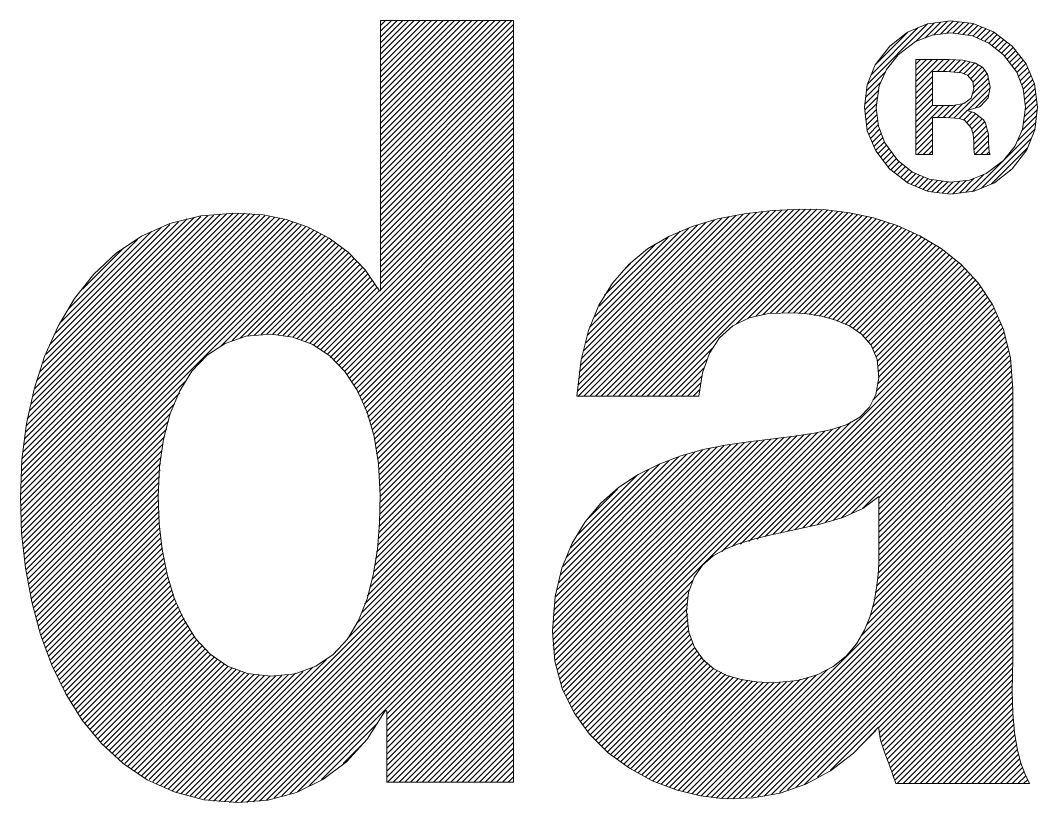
# Model space of a CAD drawing. Header units: millimetres. Extents: x 204 to 313, y 170 to 193.
# Drawn here: x 287.71 to 312.77, y 174.01 to 193.28 of the extents above; entities that cross this region are included whole.
import ezdxf

# ---------------------------------------------------------------- set-up
doc = ezdxf.new("R2010")
doc.units = ezdxf.units.MM
doc.linetypes.add('HIDDEN2', pattern=[4.7625, 3.175, -1.5875])
for name, color, linetype, lineweight in [('1', 117, 'HIDDEN2', 0), ('Livello 1', 7, 'Continuous', 0), ('Livello 2', 7, 'Continuous', 0)]:
    doc.layers.add(name, color=color, linetype=linetype, lineweight=lineweight)

msp = doc.modelspace()

# ---------------------------------------------------------------- linework, layer by layer
at = {"layer": '1', "color": 0, "linetype": 'Continuous', "lineweight": 0}
for p, q in [((296.58, 193.147), (296.708, 193.275)), ((296.58, 193.006), (296.85, 193.275)), ((296.58, 192.864), (296.991, 193.275)), ((296.58, 192.723), (297.132, 193.275)), ((296.58, 192.582), (297.274, 193.275)), ((296.58, 192.44), (297.415, 193.275)), ((296.58, 192.299), (297.557, 193.275)), ((296.58, 192.157), (297.698, 193.275)), ((296.58, 192.016), (297.839, 193.275)), ((296.58, 191.874), (297.981, 193.275)), ((296.58, 191.733), (298.122, 193.275)), ((296.58, 191.592), (298.264, 193.275)), ((296.58, 191.45), (298.405, 193.275)), ((296.58, 191.309), (298.547, 193.275)), ((296.58, 191.167), (298.688, 193.275)), ((296.58, 191.026), (298.829, 193.275)), ((296.58, 190.885), (298.971, 193.275)), ((296.58, 190.743), (299.112, 193.275)), ((296.58, 190.602), (299.254, 193.275)), ((296.58, 190.46), (299.395, 193.275)), ((296.58, 190.319), (299.537, 193.275)), ((296.58, 190.177), (299.678, 193.275)), ((296.58, 190.036), (299.819, 193.275)), ((296.58, 189.895), (299.86, 193.174)), ((308.574, 191.706), (310.057, 193.189)), ((309.766, 192.757), (310.219, 193.209)), ((309.997, 192.847), (310.381, 193.23)), ((310.211, 192.918), (310.543, 193.251)), ((310.371, 192.937), (310.688, 193.254)), ((310.531, 192.956), (310.814, 193.239)), ((310.677, 192.96), (310.94, 193.224)), ((310.801, 192.943), (311.067, 193.209)), ((310.925, 192.926), (311.19, 193.191)), ((296.58, 189.753), (299.86, 193.033)), ((308.671, 191.944), (309.815, 193.089)), ((308.774, 192.189), (309.571, 192.986)), ((311.049, 192.909), (311.291, 193.15)), ((311.171, 192.889), (311.392, 193.11)), ((311.269, 192.845), (311.493, 193.069)), ((311.367, 192.802), (311.594, 193.029)), ((311.465, 192.759), (311.691, 192.985)), ((311.563, 192.715), (311.771, 192.923)), ((296.58, 189.612), (299.86, 192.891)), ((296.58, 189.47), (299.86, 192.75)), ((311.643, 192.653), (311.851, 192.862)), ((311.722, 192.591), (311.931, 192.8)), ((311.801, 192.528), (312.011, 192.739)), ((311.879, 192.466), (312.091, 192.678)), ((296.58, 189.329), (299.86, 192.608)), ((296.58, 189.187), (299.86, 192.467)), ((311.951, 192.396), (312.164, 192.609)), ((312.012, 192.316), (312.227, 192.53)), ((312.073, 192.235), (312.289, 192.451)), ((296.58, 189.046), (299.86, 192.325)), ((296.58, 188.905), (299.86, 192.184)), ((309.768, 192.193), (309.884, 192.309)), ((309.768, 192.052), (310.025, 192.309)), ((309.768, 191.91), (310.167, 192.309)), ((309.768, 191.769), (310.308, 192.309)), ((309.768, 191.628), (310.449, 192.309)), ((310.297, 192.014), (310.591, 192.309)), ((310.438, 192.014), (310.726, 192.302)), ((310.576, 192.011), (310.861, 192.296)), ((310.705, 191.999), (310.986, 192.28)), ((310.835, 191.987), (311.101, 192.254)), ((310.949, 191.96), (311.217, 192.228)), ((311.047, 191.916), (311.308, 192.177)), ((312.134, 192.155), (312.351, 192.372)), ((312.195, 192.074), (312.413, 192.293)), ((312.254, 191.992), (312.476, 192.214)), ((296.58, 188.763), (299.86, 192.043)), ((308.547, 191.538), (309.017, 192.008)), ((311.11, 191.838), (311.395, 192.123)), ((311.169, 191.755), (311.46, 192.047)), ((311.187, 191.632), (311.52, 191.965)), ((312.294, 191.89), (312.52, 192.117)), ((312.333, 191.788), (312.562, 192.017)), ((312.373, 191.686), (312.604, 191.918)), ((296.58, 188.622), (299.86, 191.901)), ((296.58, 188.48), (299.86, 191.76)), ((308.527, 191.377), (308.906, 191.755)), ((309.768, 191.486), (310.179, 191.896)), ((309.768, 191.345), (310.179, 191.755)), ((310.704, 190.867), (311.575, 191.737)), ((311.156, 191.46), (311.552, 191.855)), ((312.411, 191.584), (312.646, 191.819)), ((312.426, 191.457), (312.688, 191.719)), ((296.58, 188.339), (299.86, 191.618)), ((296.58, 188.198), (299.86, 191.477)), ((308.508, 191.215), (308.851, 191.559)), ((309.768, 191.203), (310.179, 191.614)), ((309.768, 191.062), (310.179, 191.472)), ((311.035, 191.056), (311.593, 191.614)), ((311.238, 191.118), (311.559, 191.438)), ((312.441, 191.33), (312.707, 191.596)), ((312.455, 191.203), (312.723, 191.471)), ((296.58, 188.056), (299.86, 191.335)), ((296.58, 187.915), (299.86, 191.194)), ((308.506, 191.072), (308.829, 191.395)), ((308.522, 190.947), (308.806, 191.231)), ((309.768, 190.92), (310.179, 191.331)), ((309.768, 190.779), (310.179, 191.189)), ((309.768, 190.638), (310.308, 191.178)), ((309.768, 190.496), (310.45, 191.178)), ((310.297, 190.883), (310.592, 191.179)), ((310.438, 190.883), (310.748, 191.193)), ((310.574, 190.878), (310.92, 191.224)), ((312.432, 190.897), (312.755, 191.22)), ((312.454, 191.061), (312.739, 191.345)), ((296.58, 187.773), (299.86, 191.053)), ((296.58, 187.632), (299.86, 190.911)), ((308.537, 190.821), (308.798, 191.082)), ((308.553, 190.695), (308.813, 190.955)), ((310.835, 190.856), (311.031, 191.052)), ((310.94, 190.819), (311.141, 191.021)), ((311.017, 190.755), (311.24, 190.978)), ((311.083, 190.68), (311.318, 190.915)), ((312.372, 190.555), (312.74, 190.922)), ((312.409, 190.733), (312.76, 191.083)), ((296.58, 187.49), (299.86, 190.77)), ((308.569, 190.57), (308.827, 190.828)), ((308.607, 190.467), (308.842, 190.701)), ((309.768, 190.355), (310.179, 190.765)), ((311.14, 190.596), (311.396, 190.852)), ((311.173, 190.487), (311.461, 190.775)), ((311.187, 190.359), (311.499, 190.672)), ((312.262, 190.303), (312.721, 190.761)), ((296.58, 187.349), (299.86, 190.628)), ((296.58, 187.208), (299.86, 190.487)), ((308.649, 190.367), (308.875, 190.593)), ((308.691, 190.267), (308.914, 190.491)), ((309.768, 190.213), (310.179, 190.624)), ((309.768, 190.072), (310.179, 190.482)), ((311.162, 189.062), (312.701, 190.6)), ((311.193, 190.224), (311.53, 190.561)), ((311.194, 190.084), (311.558, 190.447)), ((296.58, 187.066), (299.86, 190.346)), ((296.58, 186.925), (299.86, 190.204)), ((308.732, 190.167), (308.953, 190.388)), ((308.774, 190.068), (308.992, 190.286)), ((308.834, 189.986), (309.047, 190.199)), ((309.807, 189.969), (310.179, 190.341)), ((309.948, 189.969), (310.179, 190.199)), ((311.221, 189.969), (311.558, 190.306)), ((311.363, 189.969), (311.561, 190.168)), ((311.385, 189.143), (312.614, 190.372)), ((296.58, 186.783), (299.86, 190.063)), ((296.58, 186.642), (299.86, 189.921)), ((308.896, 189.906), (309.107, 190.118)), ((308.957, 189.827), (309.168, 190.037)), ((309.019, 189.747), (309.228, 189.956)), ((310.09, 189.969), (310.179, 190.058)), ((311.504, 189.969), (311.575, 190.041)), ((311.63, 189.246), (312.517, 190.134)), ((295.194, 185.114), (299.86, 189.78)), ((309.081, 189.667), (309.289, 189.875)), ((309.15, 189.595), (309.357, 189.802)), ((309.23, 189.533), (309.436, 189.739)), ((309.309, 189.471), (309.514, 189.677)), ((295.267, 185.046), (299.86, 189.638)), ((295.34, 184.977), (299.86, 189.497)), ((309.389, 189.409), (309.593, 189.614)), ((309.468, 189.348), (309.672, 189.551)), ((309.548, 189.286), (309.767, 189.505)), ((309.641, 189.237), (309.865, 189.461)), ((309.741, 189.196), (309.963, 189.418)), ((311, 189.041), (311.437, 189.477)), ((295.413, 184.909), (299.86, 189.356)), ((295.486, 184.84), (299.86, 189.214)), ((309.842, 189.155), (310.061, 189.375)), ((309.942, 189.114), (310.177, 189.349)), ((310.043, 189.073), (310.302, 189.332)), ((310.161, 189.05), (310.426, 189.315)), ((310.287, 189.035), (310.55, 189.298)), ((310.413, 189.02), (310.689, 189.295)), ((310.539, 189.004), (310.849, 189.314)), ((310.676, 189), (311.009, 189.332)), ((310.838, 189.02), (311.205, 189.388)), ((295.559, 184.772), (299.86, 189.073)), ((295.631, 184.703), (299.86, 188.931)), ((295.704, 184.634), (299.86, 188.79)), ((295.757, 184.546), (299.86, 188.648)), ((287.737, 182.041), (294.095, 188.399)), ((287.741, 182.186), (293.974, 188.42)), ((287.744, 182.332), (293.853, 188.44)), ((287.76, 182.488), (293.731, 188.46)), ((287.78, 182.65), (293.61, 188.48)), ((287.801, 182.813), (293.489, 188.5)), ((287.822, 182.975), (293.365, 188.518)), ((287.843, 183.137), (293.231, 188.525)), ((287.864, 183.3), (293.094, 188.53)), ((287.885, 183.462), (292.953, 188.531)), ((287.93, 183.649), (292.798, 188.517)), ((287.976, 183.836), (292.639, 188.499)), ((288.021, 184.022), (292.479, 188.48)), ((288.066, 184.209), (292.32, 188.462)), ((288.112, 184.396), (292.16, 188.444)), ((288.178, 184.603), (292.001, 188.426)), ((295.811, 184.458), (299.86, 188.507)), ((301.427, 184.135), (305.838, 188.545)), ((301.439, 184.288), (305.682, 188.531)), ((301.452, 184.018), (305.994, 188.56)), ((301.458, 184.449), (305.513, 188.504)), ((301.478, 184.61), (305.337, 188.469)), ((301.497, 184.771), (305.16, 188.434)), ((301.54, 184.955), (304.983, 188.398)), ((301.593, 184.018), (306.15, 188.575)), ((301.734, 184.018), (306.306, 188.59)), ((301.876, 184.018), (306.462, 188.604)), ((302.017, 184.018), (306.614, 188.615)), ((302.159, 184.018), (306.76, 188.62)), ((302.3, 184.018), (306.907, 188.624)), ((302.441, 184.018), (307.051, 188.628)), ((302.583, 184.018), (307.19, 188.625)), ((302.724, 184.018), (307.329, 188.622)), ((302.866, 184.018), (307.461, 188.613)), ((303.007, 184.018), (307.588, 188.599)), ((303.149, 184.018), (307.715, 188.585)), ((303.29, 184.018), (307.843, 188.571)), ((303.431, 184.018), (307.97, 188.557)), ((305.353, 185.798), (308.097, 188.542)), ((305.622, 185.926), (308.217, 188.521)), ((305.834, 185.996), (308.331, 188.494)), ((306.008, 186.029), (308.446, 188.467)), ((306.176, 186.055), (308.56, 188.439)), ((306.332, 186.07), (308.674, 188.412)), ((287.718, 181.315), (294.63, 188.227)), ((287.721, 181.177), (294.733, 188.189)), ((287.722, 181.46), (294.527, 188.266)), ((287.725, 181.605), (294.425, 188.305)), ((287.729, 181.751), (294.322, 188.343)), ((287.731, 181.045), (294.836, 188.15)), ((287.733, 181.896), (294.216, 188.379)), ((288.263, 184.831), (291.818, 188.385)), ((288.349, 185.058), (291.606, 188.315)), ((288.435, 185.285), (291.394, 188.244)), ((288.548, 185.54), (291.182, 188.174)), ((295.865, 184.371), (299.86, 188.366)), ((295.918, 184.283), (299.86, 188.224)), ((301.588, 185.144), (304.807, 188.363)), ((301.636, 185.333), (304.606, 188.304)), ((301.684, 185.523), (304.391, 188.23)), ((301.732, 185.712), (304.176, 188.157)), ((306.476, 186.073), (308.789, 188.385)), ((306.621, 186.076), (308.903, 188.358)), ((306.759, 186.073), (309.007, 188.321)), ((306.891, 186.064), (309.11, 188.282)), ((307.022, 186.053), (309.212, 188.243)), ((307.142, 186.032), (309.314, 188.203)), ((307.263, 186.011), (309.416, 188.164)), ((287.74, 180.913), (294.938, 188.111)), ((287.749, 180.78), (295.038, 188.069)), ((287.758, 180.648), (295.123, 188.013)), ((287.767, 180.516), (295.209, 187.957)), ((288.718, 185.851), (290.945, 188.078)), ((292.649, 185.256), (295.294, 187.901)), ((295.972, 184.195), (299.86, 188.083)), ((296.025, 184.107), (299.86, 187.941)), ((301.842, 185.964), (303.962, 188.084)), ((301.971, 186.235), (303.663, 187.926)), ((307.383, 185.99), (309.518, 188.125)), ((307.504, 185.969), (309.621, 188.086)), ((307.624, 185.948), (309.717, 188.041)), ((307.724, 185.906), (309.808, 187.99)), ((307.824, 185.865), (309.898, 187.939)), ((288.888, 186.162), (290.602, 187.876)), ((289.24, 186.655), (290.259, 187.675)), ((292.926, 185.392), (295.38, 187.845)), ((293.126, 185.451), (295.465, 187.789)), ((293.319, 185.503), (295.55, 187.733)), ((293.48, 185.521), (295.636, 187.677)), ((296.079, 184.019), (299.86, 187.8)), ((296.128, 183.926), (299.86, 187.659)), ((302.1, 186.505), (303.356, 187.761)), ((307.925, 185.824), (309.988, 187.887)), ((308.025, 185.783), (310.078, 187.836)), ((308.125, 185.742), (310.168, 187.784)), ((308.224, 185.699), (310.258, 187.733)), ((308.304, 185.638), (310.348, 187.682)), ((293.64, 185.54), (295.721, 187.621)), ((293.785, 185.544), (295.791, 187.55)), ((293.922, 185.539), (295.859, 187.476)), ((294.058, 185.534), (295.927, 187.403)), ((296.164, 183.821), (299.86, 187.517)), ((308.384, 185.577), (310.43, 187.622)), ((308.465, 185.516), (310.507, 187.558)), ((308.529, 185.438), (310.584, 187.494)), ((308.592, 185.36), (310.662, 187.43)), ((294.184, 185.519), (295.995, 187.33)), ((294.302, 185.495), (296.063, 187.256)), ((294.421, 185.472), (296.131, 187.183)), ((296.2, 183.716), (299.86, 187.376)), ((296.236, 183.611), (299.86, 187.234)), ((302.545, 187.091), (302.743, 187.289)), ((308.656, 185.282), (310.739, 187.365)), ((308.702, 185.187), (310.816, 187.301)), ((308.745, 185.089), (310.893, 187.237)), ((308.788, 184.991), (310.97, 187.173)), ((294.533, 185.443), (296.199, 187.109)), ((294.636, 185.405), (296.267, 187.036)), ((294.739, 185.366), (296.334, 186.961)), ((296.273, 183.506), (299.86, 187.093)), ((296.309, 183.401), (299.86, 186.951)), ((308.812, 184.873), (311.04, 187.101)), ((308.83, 184.75), (311.103, 187.023)), ((308.848, 184.626), (311.166, 186.944)), ((294.842, 185.328), (296.389, 186.875)), ((294.932, 185.277), (296.444, 186.788)), ((295.022, 185.225), (296.499, 186.702)), ((296.345, 183.296), (299.86, 186.81)), ((296.381, 183.19), (299.86, 186.669)), ((308.808, 184.162), (311.354, 186.708)), ((308.824, 184.319), (311.291, 186.787)), ((308.84, 184.477), (311.229, 186.865)), ((295.112, 185.173), (296.549, 186.611)), ((296.41, 183.078), (299.86, 186.527)), ((296.549, 186.611), (296.554, 186.616)), ((305.244, 180.315), (311.48, 186.551)), ((305.447, 180.377), (311.539, 186.468)), ((308.711, 183.923), (311.417, 186.629)), ((296.43, 182.956), (299.86, 186.386)), ((296.449, 182.834), (299.86, 186.244)), ((305.651, 180.439), (311.585, 186.373)), ((305.855, 180.501), (311.631, 186.278)), ((306.058, 180.564), (311.677, 186.183)), ((296.469, 182.712), (299.86, 186.103)), ((296.488, 182.59), (299.86, 185.961)), ((306.255, 180.619), (311.723, 186.087)), ((306.435, 180.658), (311.77, 185.992)), ((306.615, 180.697), (311.816, 185.897)), ((296.508, 182.468), (299.86, 185.82)), ((296.527, 182.346), (299.86, 185.679)), ((306.795, 180.735), (311.862, 185.802)), ((306.975, 180.774), (311.908, 185.706)), ((296.547, 182.224), (299.86, 185.537)), ((296.557, 182.093), (299.86, 185.396)), ((307.155, 180.812), (311.935, 185.591)), ((307.335, 180.851), (311.961, 185.476)), ((296.563, 181.958), (299.86, 185.254)), ((303.573, 184.018), (304.748, 185.193)), ((307.532, 180.906), (311.987, 185.361)), ((307.729, 180.961), (312.014, 185.246)), ((296.57, 181.823), (299.86, 185.113)), ((296.576, 181.688), (299.86, 184.972)), ((303.714, 184.018), (304.623, 184.926)), ((307.936, 181.027), (312.04, 185.131)), ((308.173, 181.123), (312.066, 185.016)), ((308.45, 181.258), (312.093, 184.901)), ((296.57, 181.399), (299.86, 184.689)), ((296.576, 181.547), (299.86, 184.83)), ((303.856, 184.018), (304.555, 184.717)), ((308.854, 181.521), (312.119, 184.786)), ((308.854, 181.379), (312.129, 184.654)), ((296.558, 181.104), (299.86, 184.406)), ((296.564, 181.252), (299.86, 184.547)), ((303.997, 184.018), (304.5, 184.521)), ((308.854, 181.238), (312.137, 184.521)), ((308.854, 181.097), (312.146, 184.388)), ((287.776, 180.384), (291.764, 184.371)), ((296.552, 180.957), (299.86, 184.264)), ((304.139, 184.018), (304.471, 184.35)), ((304.28, 184.018), (304.449, 184.187)), ((308.854, 180.955), (312.154, 184.255)), ((287.786, 180.251), (291.637, 184.103)), ((296.54, 180.662), (299.86, 183.982)), ((296.546, 180.81), (299.86, 184.123)), ((304.421, 184.018), (304.427, 184.023)), ((308.854, 180.814), (312.154, 184.114)), ((308.854, 180.672), (312.154, 183.973)), ((287.795, 180.119), (291.511, 183.835)), ((296.508, 180.347), (299.86, 183.699)), ((296.533, 180.513), (299.86, 183.84)), ((308.854, 180.531), (312.154, 183.831)), ((308.854, 180.39), (312.154, 183.69)), ((287.814, 179.997), (291.411, 183.594)), ((287.834, 179.876), (291.364, 183.405)), ((296.459, 180.016), (299.86, 183.416)), ((296.484, 180.181), (299.86, 183.557)), ((304.987, 180.199), (308.174, 183.386)), ((308.854, 180.248), (312.154, 183.548)), ((308.854, 180.106), (312.154, 183.407)), ((287.855, 179.755), (291.317, 183.217)), ((296.435, 179.85), (299.86, 183.274)), ((301.109, 176.746), (307.523, 183.16)), ((301.15, 176.645), (307.713, 183.209)), ((301.19, 176.544), (307.92, 183.274)), ((308.851, 179.962), (312.154, 183.266)), ((287.875, 179.634), (291.27, 183.029)), ((296.381, 179.513), (299.86, 182.992)), ((296.41, 179.684), (299.86, 183.133)), ((300.825, 178.017), (305.707, 182.899)), ((300.828, 177.879), (305.874, 182.925)), ((300.849, 177.759), (306.039, 182.949)), ((300.871, 177.639), (306.201, 182.969)), ((300.892, 177.519), (306.362, 182.989)), ((300.913, 177.398), (306.524, 183.009)), ((300.934, 177.278), (306.685, 183.029)), ((300.956, 177.158), (306.847, 183.049)), ((300.988, 177.049), (307.008, 183.069)), ((301.028, 176.948), (307.173, 183.093)), ((301.069, 176.847), (307.348, 183.126)), ((308.837, 179.665), (312.154, 182.983)), ((308.847, 179.816), (312.154, 183.124)), ((287.896, 179.513), (291.224, 182.841)), ((287.916, 179.392), (291.196, 182.671)), ((296.253, 179.102), (299.86, 182.709)), ((296.317, 179.308), (299.86, 182.85)), ((300.819, 178.294), (305.372, 182.848)), ((300.822, 178.155), (305.54, 182.873)), ((300.827, 178.443), (305.205, 182.822)), ((300.836, 178.594), (305.038, 182.796)), ((300.846, 178.745), (304.87, 182.77)), ((300.87, 178.911), (304.703, 182.744)), ((300.904, 179.086), (304.513, 182.695)), ((300.938, 179.261), (304.321, 182.645)), ((308.794, 179.339), (312.154, 182.7)), ((308.824, 179.511), (312.154, 182.841)), ((287.937, 179.271), (291.181, 182.516)), ((296.125, 178.691), (299.86, 182.426)), ((296.189, 178.897), (299.86, 182.567)), ((300.971, 179.436), (304.13, 182.595)), ((301.005, 179.611), (303.921, 182.527)), ((301.075, 179.823), (303.692, 182.44)), ((308.732, 178.995), (312.154, 182.417)), ((308.763, 179.167), (312.154, 182.559)), ((287.957, 179.15), (291.167, 182.361)), ((287.978, 179.03), (291.153, 182.205)), ((295.768, 178.051), (299.86, 182.143)), ((295.995, 178.42), (299.86, 182.285)), ((301.167, 180.056), (303.464, 182.354)), ((301.259, 180.29), (303.187, 182.218)), ((308.638, 178.618), (312.154, 182.134)), ((308.701, 178.822), (312.154, 182.276)), ((288.006, 178.916), (291.139, 182.05)), ((288.037, 178.806), (291.125, 181.894)), ((292.012, 174.154), (299.86, 182.002)), ((301.418, 180.59), (302.883, 182.055)), ((308.562, 178.4), (312.154, 181.993)), ((288.068, 178.695), (291.113, 181.741)), ((292.125, 174.126), (299.86, 181.86)), ((292.239, 174.098), (299.86, 181.719)), ((301.668, 180.982), (302.421, 181.734)), ((304.599, 174.154), (312.154, 181.71)), ((308.414, 178.111), (312.154, 181.851)), ((288.099, 178.585), (291.118, 181.604)), ((288.13, 178.475), (291.122, 181.467)), ((292.352, 174.07), (299.86, 181.577)), ((292.473, 174.049), (299.86, 181.436)), ((304.725, 174.139), (312.154, 181.569)), ((304.852, 174.125), (312.154, 181.427)), ((288.161, 178.365), (291.127, 181.33)), ((288.193, 178.254), (291.131, 181.193)), ((292.604, 174.039), (299.86, 181.295)), ((292.735, 174.029), (299.86, 181.153)), ((304.982, 174.113), (312.154, 181.286)), ((305.117, 174.107), (312.154, 181.144)), ((288.224, 178.144), (291.136, 181.056)), ((288.255, 178.034), (291.14, 180.919)), ((292.867, 174.019), (299.86, 181.012)), ((305.259, 174.107), (312.154, 181.003)), ((288.287, 177.924), (291.145, 180.782)), ((288.329, 177.825), (291.159, 180.655)), ((293.001, 174.012), (299.86, 180.87)), ((293.143, 174.012), (299.86, 180.729)), ((305.413, 174.12), (312.154, 180.861)), ((305.568, 174.133), (312.154, 180.72)), ((288.37, 177.725), (291.177, 180.532)), ((288.412, 177.625), (291.196, 180.41)), ((293.291, 174.019), (299.86, 180.587)), ((293.447, 174.033), (299.86, 180.446)), ((305.722, 174.146), (312.154, 180.579)), ((305.876, 174.159), (312.154, 180.437)), ((288.454, 177.526), (291.215, 180.287)), ((288.496, 177.426), (291.234, 180.164)), ((293.603, 174.048), (299.86, 180.305)), ((293.772, 174.075), (299.86, 180.163)), ((306.031, 174.172), (312.154, 180.296)), ((306.204, 174.204), (312.154, 180.154)), ((288.537, 177.326), (291.253, 180.042)), ((288.579, 177.227), (291.272, 179.919)), ((293.963, 174.126), (299.86, 180.022)), ((294.155, 174.176), (299.86, 179.88)), ((306.407, 174.265), (312.154, 180.013)), ((288.621, 177.127), (291.291, 179.797)), ((288.663, 177.027), (291.319, 179.684)), ((294.347, 174.226), (299.86, 179.739)), ((306.609, 174.326), (312.154, 179.872)), ((306.812, 174.387), (312.154, 179.73)), ((288.707, 176.931), (291.353, 179.576)), ((288.76, 176.842), (291.387, 179.468)), ((294.539, 174.277), (299.86, 179.598)), ((294.826, 174.422), (299.86, 179.456)), ((301.23, 176.443), (304.273, 179.485)), ((307.026, 174.46), (312.154, 179.589)), ((307.344, 174.637), (312.154, 179.447)), ((288.813, 176.753), (291.42, 179.361)), ((288.866, 176.665), (291.454, 179.253)), ((288.918, 176.576), (291.488, 179.145)), ((296.742, 176.197), (299.86, 179.315)), ((296.742, 176.056), (299.86, 179.173)), ((301.283, 176.354), (304.19, 179.261)), ((307.662, 174.813), (312.154, 179.306)), ((308.847, 175.857), (312.154, 179.164)), ((288.971, 176.487), (291.521, 179.038)), ((289.024, 176.399), (291.555, 178.93)), ((296.742, 175.914), (299.86, 179.032)), ((296.742, 175.773), (299.86, 178.89)), ((301.338, 176.268), (304.156, 179.086)), ((301.394, 176.182), (304.136, 178.925)), ((308.862, 175.731), (312.154, 179.023)), ((308.892, 175.62), (312.154, 178.882)), ((289.077, 176.31), (291.593, 178.827)), ((289.129, 176.221), (291.644, 178.736)), ((289.182, 176.132), (291.695, 178.645)), ((296.742, 175.632), (299.86, 178.749)), ((301.45, 176.097), (304.143, 178.79)), ((301.506, 176.011), (304.149, 178.655)), ((308.928, 175.514), (312.154, 178.74)), ((289.24, 176.049), (291.745, 178.554)), ((289.304, 175.972), (291.796, 178.463)), ((296.742, 175.49), (299.86, 178.608)), ((296.742, 175.349), (299.86, 178.466)), ((301.561, 175.925), (304.156, 178.52)), ((301.617, 175.84), (304.162, 178.385)), ((308.964, 175.408), (312.154, 178.599)), ((308.999, 175.302), (312.154, 178.457)), ((289.369, 175.895), (291.846, 178.372)), ((289.434, 175.818), (291.897, 178.282)), ((289.498, 175.742), (291.947, 178.191)), ((296.742, 175.207), (299.86, 178.325)), ((296.742, 175.066), (299.86, 178.183)), ((301.682, 175.763), (304.169, 178.25)), ((301.751, 175.691), (304.201, 178.141)), ((309.035, 175.196), (312.154, 178.316)), ((309.071, 175.091), (312.154, 178.174)), ((289.563, 175.665), (291.998, 178.1)), ((289.628, 175.588), (292.061, 178.022)), ((289.692, 175.511), (292.127, 177.946)), ((296.742, 174.924), (299.86, 178.042)), ((296.742, 174.783), (299.86, 177.9)), ((301.82, 175.618), (304.234, 178.033)), ((301.889, 175.546), (304.27, 177.927)), ((309.106, 174.985), (312.154, 178.033)), ((309.142, 174.879), (312.154, 177.892)), ((289.757, 175.435), (292.192, 177.87)), ((289.822, 175.358), (292.257, 177.794)), ((289.895, 175.29), (292.331, 177.726)), ((289.973, 175.226), (292.408, 177.661)), ((296.742, 174.642), (299.86, 177.759)), ((301.958, 175.473), (304.32, 177.835)), ((302.026, 175.4), (304.37, 177.744)), ((302.095, 175.328), (304.428, 177.661)), ((309.178, 174.773), (312.154, 177.75)), ((290.051, 175.163), (292.485, 177.597)), ((290.129, 175.1), (292.562, 177.533)), ((290.207, 175.036), (292.648, 177.477)), ((290.285, 174.973), (292.739, 177.426)), ((290.364, 174.91), (292.829, 177.375)), ((291.899, 174.182), (295.255, 177.539)), ((296.756, 174.514), (299.86, 177.618)), ((296.898, 174.514), (299.86, 177.476)), ((302.171, 175.262), (304.5, 177.591)), ((302.252, 175.202), (304.571, 177.521)), ((302.332, 175.141), (304.642, 177.451)), ((302.413, 175.08), (304.714, 177.381)), ((309.213, 174.668), (312.154, 177.609)), ((309.249, 174.562), (312.151, 177.464)), ((290.442, 174.847), (292.92, 177.325)), ((290.52, 174.783), (293.022, 177.286)), ((290.6, 174.722), (293.128, 177.251)), ((290.694, 174.674), (293.235, 177.215)), ((290.788, 174.627), (293.341, 177.181)), ((290.882, 174.579), (293.467, 177.165)), ((290.976, 174.532), (293.592, 177.149)), ((291.07, 174.484), (293.718, 177.133)), ((291.163, 174.437), (293.854, 177.128)), ((291.257, 174.39), (294.003, 177.135)), ((291.351, 174.342), (294.152, 177.142)), ((291.445, 174.295), (294.308, 177.157)), ((291.559, 174.266), (294.491, 177.199)), ((291.672, 174.238), (294.675, 177.241)), ((291.785, 174.21), (294.919, 177.344)), ((297.039, 174.514), (299.86, 177.335)), ((297.18, 174.514), (299.86, 177.193)), ((302.493, 175.019), (304.787, 177.312)), ((302.574, 174.958), (304.884, 177.268)), ((302.654, 174.897), (304.981, 177.223)), ((302.742, 174.843), (305.078, 177.179)), ((302.834, 174.793), (305.175, 177.134)), ((304.367, 174.206), (307.319, 177.158)), ((304.483, 174.18), (307.592, 177.289)), ((309.309, 174.48), (312.147, 177.319)), ((309.45, 174.48), (312.144, 177.175)), ((297.322, 174.514), (299.86, 177.052)), ((297.463, 174.514), (299.86, 176.91)), ((302.925, 174.744), (305.271, 177.09)), ((303.017, 174.694), (305.39, 177.067)), ((303.109, 174.644), (305.509, 177.045)), ((303.2, 174.594), (305.628, 177.022)), ((303.292, 174.545), (305.747, 177)), ((303.394, 174.505), (305.87, 176.981)), ((303.497, 174.467), (306.004, 176.974)), ((303.6, 174.428), (306.138, 176.966)), ((303.703, 174.39), (306.279, 176.966)), ((303.806, 174.352), (306.428, 176.973)), ((303.909, 174.313), (306.581, 176.985)), ((304.02, 174.283), (306.745, 177.008)), ((304.136, 174.257), (306.929, 177.05)), ((304.251, 174.231), (307.112, 177.092)), ((309.591, 174.48), (312.142, 177.031)), ((309.733, 174.48), (312.139, 176.886)), ((297.605, 174.514), (299.86, 176.769)), ((297.746, 174.514), (299.86, 176.628)), ((309.874, 174.48), (312.14, 176.746)), ((297.888, 174.514), (299.86, 176.486)), ((310.016, 174.48), (312.143, 176.607)), ((310.157, 174.48), (312.145, 176.468)), ((298.029, 174.514), (299.86, 176.345)), ((298.17, 174.514), (299.86, 176.203)), ((310.299, 174.48), (312.151, 176.333)), ((310.44, 174.48), (312.162, 176.202)), ((295.126, 174.581), (296.51, 175.965)), ((298.312, 174.514), (299.86, 176.062)), ((298.453, 174.514), (299.86, 175.921)), ((310.581, 174.48), (312.173, 176.072)), ((310.723, 174.48), (312.184, 175.941)), ((298.595, 174.514), (299.86, 175.779)), ((298.736, 174.514), (299.86, 175.638)), ((308.367, 175.377), (308.779, 175.789)), ((310.864, 174.48), (312.195, 175.81)), ((311.006, 174.48), (312.205, 175.68)), ((295.66, 174.974), (296.14, 175.454)), ((298.878, 174.514), (299.86, 175.496)), ((311.147, 174.48), (312.226, 175.559)), ((311.289, 174.48), (312.25, 175.442)), ((299.019, 174.514), (299.86, 175.355)), ((299.16, 174.514), (299.86, 175.213)), ((311.43, 174.48), (312.274, 175.325)), ((311.571, 174.48), (312.298, 175.207)), ((299.302, 174.514), (299.86, 175.072)), ((299.443, 174.514), (299.86, 174.931)), ((311.713, 174.48), (312.322, 175.09)), ((311.854, 174.48), (312.36, 174.986)), ((311.996, 174.48), (312.397, 174.882)), ((299.585, 174.514), (299.86, 174.789)), ((299.726, 174.514), (299.86, 174.648)), ((312.137, 174.48), (312.435, 174.778)), ((312.278, 174.48), (312.473, 174.675)), ((312.42, 174.48), (312.517, 174.577)), ((312.561, 174.48), (312.562, 174.481))]:
    msp.add_line(p, q, dxfattribs=at)
at = {"layer": 'Livello 1', "linetype": 'Continuous', "lineweight": 0}
for p, q in [((309.559, 192.981), (310.051, 193.188)), ((310.051, 193.188), (310.627, 193.262)), ((310.627, 193.262), (311.181, 193.195)), ((311.181, 193.195), (311.678, 192.994)), ((309.123, 192.64), (309.559, 192.981)), ((310.17, 192.914), (309.757, 192.753)), ((310.626, 192.967), (310.17, 192.914)), ((311.16, 192.893), (310.626, 192.967)), ((311.678, 192.994), (312.14, 192.64)), ((309.757, 192.753), (309.328, 192.428)), ((311.566, 192.714), (311.16, 192.893)), ((311.928, 192.428), (311.566, 192.714)), ((308.767, 192.179), (309.123, 192.64)), ((309.328, 192.428), (309.044, 192.068)), ((312.252, 191.999), (311.928, 192.428)), ((312.14, 192.64), (312.484, 192.203)), ((308.565, 191.685), (308.767, 192.179)), ((309.768, 192.23), (309.768, 192.309)), ((309.768, 192.309), (309.827, 192.309)), ((309.768, 192.045), (309.768, 192.23)), ((309.827, 192.309), (309.973, 192.309)), ((309.973, 192.309), (310.165, 192.309)), ((310.165, 192.309), (310.36, 192.309)), ((310.36, 192.309), (310.515, 192.309)), ((310.515, 192.309), (310.59, 192.309)), ((310.59, 192.309), (310.926, 192.293)), ((310.926, 192.293), (311.232, 192.224)), ((311.232, 192.224), (311.414, 192.111)), ((312.484, 192.203), (312.692, 191.711)), ((309.044, 192.068), (308.866, 191.665)), ((309.768, 191.78), (309.768, 192.045)), ((310.248, 192.014), (310.179, 192.014)), ((310.179, 192.014), (310.179, 191.955)), ((310.179, 191.955), (310.179, 191.805)), ((310.368, 192.014), (310.248, 192.014)), ((310.483, 192.014), (310.368, 192.014)), ((310.534, 192.014), (310.483, 192.014)), ((310.889, 191.982), (310.534, 192.014)), ((311.036, 191.929), (310.889, 191.982)), ((311.167, 191.769), (311.036, 191.929)), ((311.414, 192.111), (311.534, 191.947)), ((311.534, 191.947), (311.596, 191.63)), ((312.411, 191.588), (312.252, 191.999)), ((308.498, 191.135), (308.565, 191.685)), ((308.866, 191.665), (308.792, 191.132)), ((309.768, 191.462), (309.768, 191.78)), ((310.179, 191.805), (310.179, 191.609)), ((311.193, 191.59), (311.167, 191.769)), ((312.692, 191.711), (312.766, 191.135)), ((309.768, 191.119), (309.768, 191.462)), ((310.179, 191.609), (310.179, 191.411)), ((310.179, 191.411), (310.179, 191.253)), ((311.128, 191.36), (311.193, 191.59)), ((311.596, 191.63), (311.546, 191.371)), ((312.464, 191.132), (312.411, 191.588)), ((310.179, 191.253), (310.179, 191.178)), ((310.179, 191.178), (310.234, 191.178)), ((310.234, 191.178), (310.357, 191.178)), ((310.357, 191.178), (310.484, 191.178)), ((310.484, 191.178), (310.554, 191.178)), ((310.554, 191.178), (310.678, 191.181)), ((310.678, 191.181), (310.95, 191.229)), ((310.95, 191.229), (311.128, 191.36)), ((311.367, 191.167), (311.331, 191.146)), ((311.546, 191.371), (311.367, 191.167)), ((308.571, 190.553), (308.498, 191.135)), ((308.792, 191.132), (308.845, 190.672)), ((309.768, 190.777), (309.768, 191.119)), ((311.331, 191.146), (311.026, 191.053)), ((311.026, 191.053), (311.213, 191)), ((311.213, 191), (311.43, 190.824)), ((312.39, 190.596), (312.464, 191.132)), ((312.766, 191.135), (312.699, 190.581)), ((308.845, 190.672), (309.003, 190.258)), ((309.768, 190.464), (309.768, 190.777)), ((310.247, 190.883), (310.179, 190.883)), ((310.179, 190.883), (310.179, 190.817)), ((310.179, 190.817), (310.179, 190.651)), ((310.357, 190.883), (310.247, 190.883)), ((310.461, 190.883), (310.357, 190.883)), ((310.507, 190.883), (310.461, 190.883)), ((310.838, 190.855), (310.507, 190.883)), ((310.97, 190.809), (310.838, 190.855)), ((311.132, 190.625), (310.97, 190.809)), ((311.43, 190.824), (311.479, 190.746)), ((311.479, 190.746), (311.558, 190.463)), ((308.778, 190.059), (308.571, 190.553)), ((309.768, 190.207), (309.768, 190.464)), ((310.179, 190.651), (310.179, 190.434)), ((310.179, 190.434), (310.179, 190.216)), ((311.178, 190.47), (311.132, 190.625)), ((311.193, 190.277), (311.178, 190.47)), ((311.558, 190.463), (311.558, 190.427)), ((311.558, 190.427), (311.558, 190.355)), ((312.212, 190.189), (312.39, 190.596)), ((312.699, 190.581), (312.496, 190.083)), ((309.003, 190.258), (309.325, 189.827)), ((309.768, 190.033), (309.768, 190.207)), ((310.179, 190.216), (310.179, 190.044)), ((311.193, 190.214), (311.193, 190.277)), ((311.193, 190.133), (311.193, 190.214)), ((311.558, 190.355), (311.558, 190.293)), ((311.558, 190.293), (311.563, 190.119)), ((311.928, 189.827), (312.212, 190.189)), ((309.117, 189.621), (308.778, 190.059)), ((309.768, 189.969), (309.768, 190.033)), ((309.839, 189.969), (309.768, 189.969)), ((309.979, 189.969), (309.839, 189.969)), ((310.117, 189.969), (309.979, 189.969)), ((310.179, 189.969), (310.117, 189.969)), ((310.179, 190.044), (310.179, 189.969)), ((311.193, 190.093), (311.193, 190.133)), ((311.199, 190.043), (311.193, 190.093)), ((311.202, 190.018), (311.199, 190.043)), ((311.208, 189.992), (311.202, 190.018)), ((311.213, 189.969), (311.208, 189.992)), ((311.283, 189.969), (311.213, 189.969)), ((311.413, 189.969), (311.283, 189.969)), ((311.539, 189.969), (311.413, 189.969)), ((311.596, 189.969), (311.539, 189.969)), ((311.563, 190.119), (311.582, 189.998)), ((311.582, 189.998), (311.582, 189.998)), ((311.582, 189.998), (311.596, 189.969)), ((312.496, 190.083), (312.14, 189.621)), ((309.325, 189.827), (309.686, 189.54)), ((311.501, 189.503), (311.928, 189.827)), ((309.575, 189.264), (309.117, 189.621)), ((309.686, 189.54), (310.094, 189.361)), ((311.087, 189.342), (311.501, 189.503)), ((312.14, 189.621), (311.701, 189.276)), ((310.072, 189.061), (309.575, 189.264)), ((310.094, 189.361), (310.626, 189.288)), ((310.626, 189.288), (311.087, 189.342)), ((311.701, 189.276), (311.205, 189.067)), ((310.627, 188.993), (310.072, 189.061)), ((311.205, 189.067), (310.627, 188.993))]:
    msp.add_line(p, q, dxfattribs=at)
at = {"layer": 'Livello 2', "linetype": 'Continuous', "lineweight": 0}
for points in [[(296.742, 174.514), (296.814, 174.514), (297.011, 174.514), (297.306, 174.514), (297.671, 174.514), (298.078, 174.514), (298.5, 174.514), (298.909, 174.514), (299.277, 174.514), (299.576, 174.514), (299.78, 174.514), (299.86, 174.514), (299.86, 174.595), (299.86, 174.83), (299.86, 175.205), (299.86, 175.709), (299.86, 176.327), (299.86, 177.048), (299.86, 177.859), (299.86, 178.746), (299.86, 179.698), (299.86, 180.7), (299.86, 181.741), (299.86, 182.808), (299.86, 183.888), (299.86, 184.968), (299.86, 186.035), (299.86, 187.076), (299.86, 188.079), (299.86, 189.031), (299.86, 189.92), (299.86, 190.731), (299.86, 191.454), (299.86, 192.074), (299.86, 192.578), (299.86, 192.956), (299.86, 193.192), (299.86, 193.275), (299.784, 193.275), (299.575, 193.275), (299.263, 193.275), (298.878, 193.275), (298.448, 193.275), (298.003, 193.275), (297.573, 193.275), (297.186, 193.275), (296.872, 193.275), (296.66, 193.275), (296.58, 193.275), (296.58, 193.201), (296.58, 192.99), (296.58, 192.664), (296.58, 192.24), (296.58, 191.738), (296.58, 191.177), (296.58, 190.577), (296.58, 189.958), (296.58, 189.338), (296.58, 188.737), (296.58, 188.174), (296.58, 187.669), (296.58, 187.241), (296.58, 186.909), (296.58, 186.692), (296.58, 186.611), (296.575, 186.611), (296.534, 186.611), (296.557, 186.611), (296.204, 187.133), (295.788, 187.566), (295.318, 187.914), (294.805, 188.181), (294.259, 188.37), (293.689, 188.485), (293.001, 188.531), (292.161, 188.464), (291.394, 188.27), (290.699, 187.959), (290.075, 187.541), (289.525, 187.026), (289.047, 186.424), (288.642, 185.745), (288.31, 184.999), (288.05, 184.197), (287.865, 183.347), (287.752, 182.461), (287.713, 181.522), (287.744, 180.65), (287.837, 179.792), (287.992, 178.957), (288.21, 178.155), (288.49, 177.396), (288.833, 176.689), (289.239, 176.043), (289.709, 175.469), (290.243, 174.977), (290.84, 174.575), (291.502, 174.274), (292.228, 174.083), (293.07, 174.011), (293.812, 174.075), (294.512, 174.264), (295.16, 174.578), (295.746, 175.015), (296.258, 175.574), (296.696, 176.273), (296.701, 176.273), (296.742, 176.273), (296.742, 176.198), (296.742, 176), (296.742, 175.719), (296.742, 175.397), (296.742, 175.075), (296.742, 174.793), (296.742, 174.592), (296.742, 174.514), (296.742, 174.514)], [(304.426, 184.018), (304.515, 184.597), (304.684, 185.077), (304.933, 185.461), (305.259, 185.75), (305.662, 185.948), (306.14, 186.056), (306.756, 186.074), (307.087, 186.047), (307.442, 185.991), (307.798, 185.895), (308.135, 185.751), (308.431, 185.547), (308.663, 185.274), (308.811, 184.921), (308.851, 184.474), (308.784, 184.065), (308.626, 183.746), (308.387, 183.505), (308.075, 183.327), (307.698, 183.199), (307.263, 183.106), (306.78, 183.036), (306.256, 182.974), (305.699, 182.907), (305.073, 182.812), (304.526, 182.705), (303.978, 182.552), (303.443, 182.349), (302.928, 182.091), (302.447, 181.771), (302.007, 181.386), (301.621, 180.93), (301.299, 180.398), (301.05, 179.785), (300.887, 179.086), (300.817, 178.237), (300.875, 177.497), (301.058, 176.825), (301.349, 176.224), (301.733, 175.695), (302.192, 175.239), (302.711, 174.858), (303.273, 174.552), (303.862, 174.325), (304.463, 174.176), (305.073, 174.107), (305.761, 174.127), (306.424, 174.248), (307.058, 174.47), (307.661, 174.796), (308.228, 175.226), (308.846, 175.869), (308.898, 175.553), (309.002, 175.23), (309.127, 174.909), (309.276, 174.48), (309.353, 174.48), (309.562, 174.48), (309.874, 174.48), (310.261, 174.48), (310.692, 174.48), (311.138, 174.48), (311.57, 174.48), (311.958, 174.48), (312.273, 174.48), (312.485, 174.48), (312.565, 174.48), (312.448, 174.728), (312.345, 175.01), (312.261, 175.342), (312.196, 175.736), (312.155, 176.208), (312.139, 176.77), (312.154, 177.545), (312.154, 177.619), (312.154, 177.828), (312.154, 178.154), (312.154, 178.577), (312.154, 179.077), (312.154, 179.635), (312.154, 180.233), (312.154, 180.85), (312.154, 181.468), (312.154, 182.067), (312.154, 182.628), (312.154, 183.132), (312.154, 183.559), (312.154, 183.89), (312.154, 184.105), (312.154, 184.187), (312.095, 184.967), (311.924, 185.661), (311.655, 186.274), (311.302, 186.809), (310.877, 187.268), (310.393, 187.655), (309.864, 187.972), (309.303, 188.223), (308.722, 188.411), (308.134, 188.539), (307.554, 188.61), (306.97, 188.627), (306.24, 188.593), (305.541, 188.513), (304.878, 188.385), (304.257, 188.2), (303.683, 187.956), (303.161, 187.645), (302.697, 187.264), (302.295, 186.805), (301.962, 186.265), (301.702, 185.637), (301.521, 184.916), (301.419, 184.018), (301.488, 184.018), (301.678, 184.018), (301.961, 184.018), (302.312, 184.018), (302.704, 184.018), (303.11, 184.018), (303.504, 184.018), (303.859, 184.018), (304.148, 184.018), (304.346, 184.018), (304.426, 184.018), (304.426, 184.018)], [(296.577, 181.573), (296.56, 180.898), (296.505, 180.241), (296.405, 179.613), (296.253, 179.028), (296.042, 178.499), (295.767, 178.037), (295.419, 177.656), (294.993, 177.369), (294.482, 177.186), (293.879, 177.123), (293.309, 177.188), (292.813, 177.374), (292.388, 177.668), (292.03, 178.053), (291.736, 178.518), (291.503, 179.047), (291.327, 179.627), (291.205, 180.243), (291.134, 180.881), (291.11, 181.546), (291.143, 182.279), (291.241, 182.966), (291.405, 183.595), (291.638, 184.156), (291.939, 184.637), (292.311, 185.028), (292.755, 185.318), (293.271, 185.495), (293.879, 185.548), (294.425, 185.476), (294.913, 185.293), (295.341, 185.008), (295.707, 184.63), (296.011, 184.168), (296.252, 183.63), (296.427, 183.025), (296.536, 182.363), (296.577, 181.573), (296.577, 181.573)], [(308.854, 180.136), (308.851, 179.902), (308.836, 179.619), (308.801, 179.3), (308.739, 178.958), (308.641, 178.606), (308.5, 178.257), (308.306, 177.925), (308.054, 177.622), (307.733, 177.361), (307.337, 177.156), (306.858, 177.02), (306.227, 176.965), (305.84, 176.983), (305.464, 177.04), (305.111, 177.145), (304.794, 177.306), (304.525, 177.531), (304.315, 177.829), (304.177, 178.208), (304.122, 178.723), (304.169, 179.189), (304.303, 179.563), (304.51, 179.859), (304.777, 180.089), (305.09, 180.265), (305.437, 180.402), (305.805, 180.51), (306.207, 180.609), (306.813, 180.734), (307.411, 180.869), (307.97, 181.035), (308.459, 181.252), (308.854, 181.547), (308.854, 181.489), (308.854, 181.334), (308.854, 181.115), (308.854, 180.862), (308.854, 180.607), (308.854, 180.38), (308.854, 180.213), (308.854, 180.136), (308.854, 180.136)]]:
    msp.add_lwpolyline(points, dxfattribs=at)

doc.saveas('drawing.dxf')
